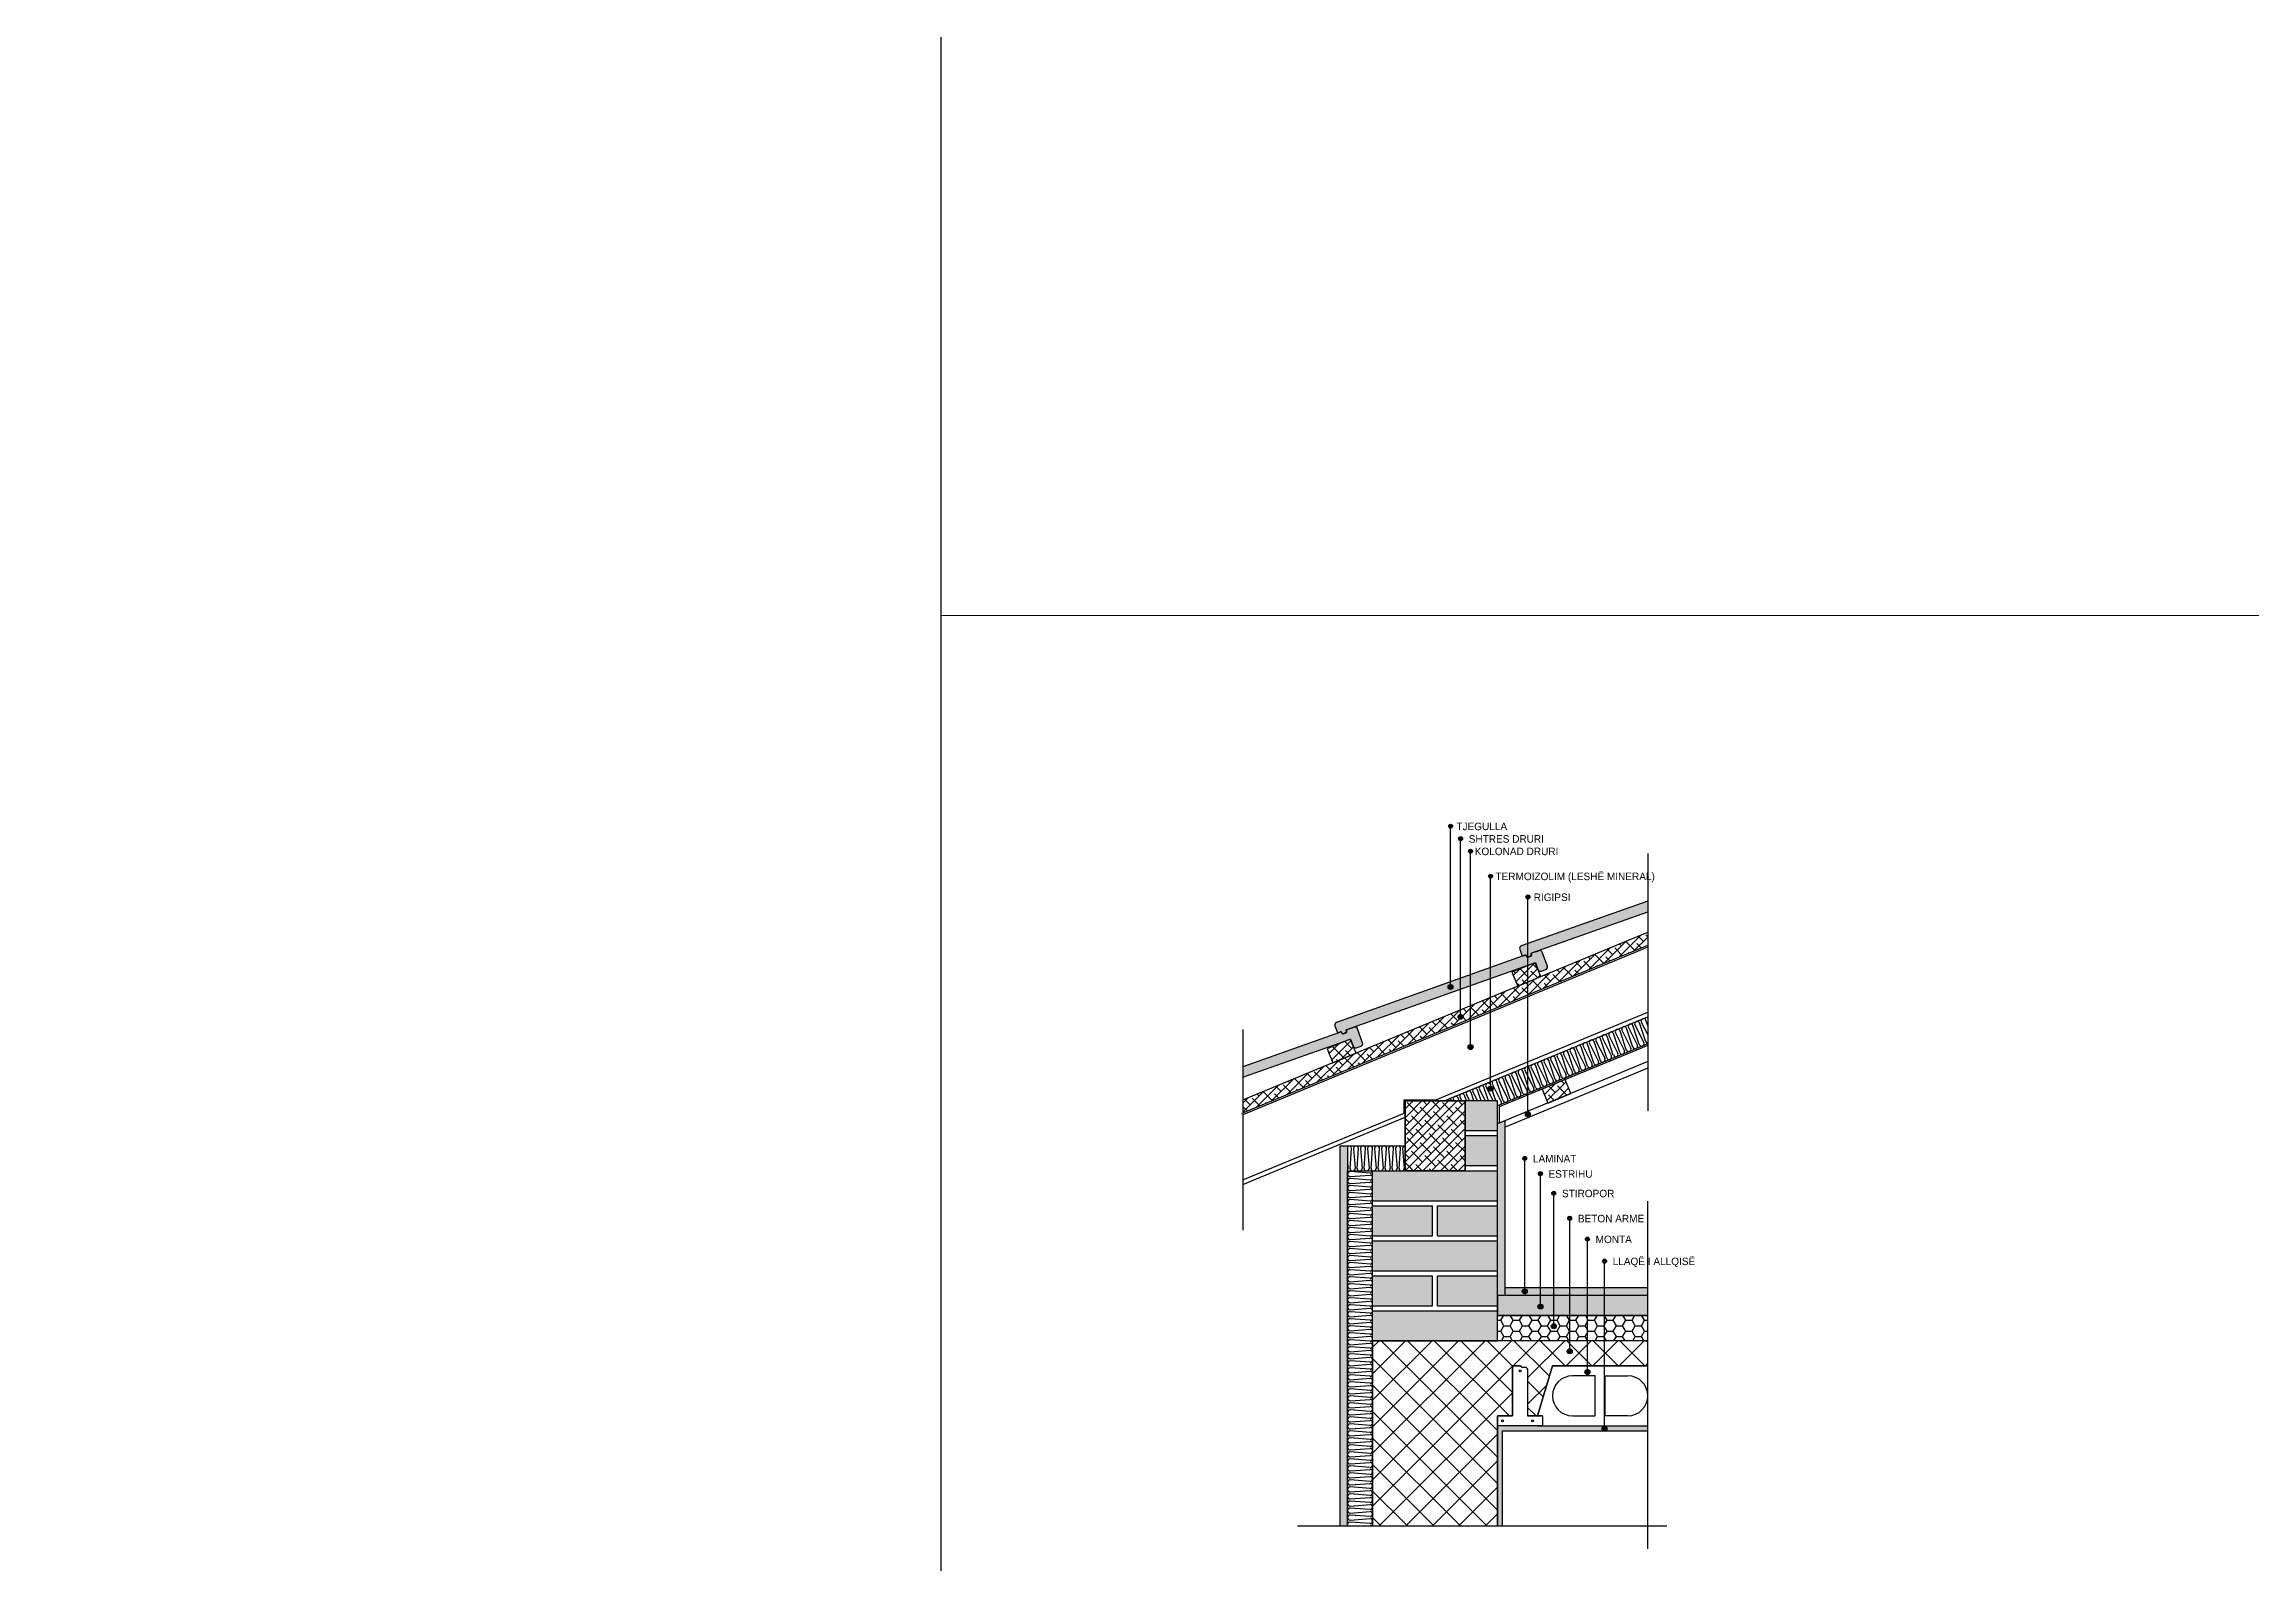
# Model space of a CAD drawing. Header units: metres. Extents: x 2674 to 33045, y -10854 to 2806.
# Drawn here: x 12996.2 to 13437.7, y -10624.3 to -10320.2 of the extents above; entities that cross this region are included whole.
import ezdxf

# ---------------------------------------------------------------- set-up
doc = ezdxf.new("R2010")
doc.units = ezdxf.units.M
doc.layers.add('2d hamdia', color=7, linetype='Continuous')
doc.styles.get("Standard").update_dxf_attribs({"font": 'arial.ttf'})
pattern_1 = [(45, (12236.8466, -11214.7681), (-0.8838835, 0.8838835), []), (135, (12236.8466, -11214.7681), (-2.6516504, 0.8838835), [3.125, -1.875])]

msp = doc.modelspace()

# ---------------------------------------------------------------- hatches: boundary and pattern name
for color, points in [(256, [(13277.89, -10476.67, 1), (13277.09, -10476.67, 1)]), (256, [(13279.89, -10479.17, 1), (13279.09, -10479.17, 1)]), (256, [(13281.89, -10481.67, 1), (13281.09, -10481.67, 1)]), (256, [(13285.89, -10486.67, 1), (13285.09, -10486.67, 1)]), (256, [(13293.37, -10490.83, 1), (13292.57, -10490.83, 1)]), (256, [(13277.99, -10508.84, 1), (13276.99, -10508.84, 1)]), (256, [(13279.99, -10514.8, 1), (13278.99, -10514.8, 1)]), (256, [(13281.99, -10520.85, 1), (13280.99, -10520.85, 1)]), (256, [(13285.99, -10529.18, 1), (13284.99, -10529.18, 1)]), (256, [(13293.47, -10534.3, 1), (13292.47, -10534.3, 1)]), (254, [(13288.4, -10535.58), (13286.9, -10536.2), (13286.9, -10570.53), (13288.4, -10570.53)]), (52, [(13255.4, -10616.63), (13256.9, -10616.63), (13256.9, -10540.63), (13255.4, -10540.63)]), (256, [(13292.73, -10543.14, 1), (13291.93, -10543.14, 1)]), (36, [(13261.9, -10545.63), (13261.9, -10551.63), (13286.9, -10551.63), (13286.9, -10545.63)]), (256, [(13295.85, -10546.19, 1), (13295.05, -10546.19, 1)]), (256, [(13298.54, -10550.1, 1), (13297.74, -10550.1, 1)]), (36, [(13261.9, -10552.63), (13261.9, -10558.63), (13273.9, -10558.63), (13273.9, -10552.63)]), (36, [(13274.9, -10552.63), (13274.9, -10558.63), (13286.9, -10558.63), (13286.9, -10552.63)]), (256, [(13301.72, -10555.12, 1), (13300.92, -10555.12, 1)]), (36, [(13286.9, -10559.63), (13261.9, -10559.63), (13261.9, -10565.63), (13286.9, -10565.63)]), (256, [(13305.27, -10559.28, 1), (13304.47, -10559.28, 1)]), (256, [(13308.68, -10563.69, 1), (13307.88, -10563.69, 1)]), (36, [(13273.9, -10566.63), (13261.9, -10566.63), (13261.9, -10572.63), (13273.9, -10572.63)]), (36, [(13286.9, -10566.63), (13274.9, -10566.63), (13274.9, -10572.63), (13286.9, -10572.63)]), (23, [(13316.91, -10570.53), (13316.91, -10569.03), (13288.4, -10569.03), (13288.4, -10570.53)]), (256, [(13292.83, -10569.74, 1), (13291.83, -10569.74, 1)]), (36, [(13286.9, -10573.63), (13261.9, -10573.63), (13261.9, -10579.63), (13286.9, -10579.63)]), (252, [(13316.91, -10574.53), (13316.91, -10570.53), (13286.9, -10570.53), (13286.9, -10574.53)]), (256, [(13295.95, -10572.79, 1), (13294.95, -10572.79, 1)]), (256, [(13298.64, -10576.71, 1), (13297.64, -10576.71, 1)]), (256, [(13301.82, -10581.72, 1), (13300.82, -10581.72, 1)]), (256, [(13305.37, -10585.88, 1), (13304.37, -10585.88, 1)]), (254, [(13316.91, -10597.63), (13316.91, -10596.63), (13286.9, -10596.63), (13286.9, -10616.63), (13287.9, -10616.63), (13287.9, -10597.63)]), (256, [(13308.78, -10597.19, 1), (13307.78, -10597.19, 1)])]:
    msp.add_hatch(color=color).paths.add_polyline_path(points)
h = msp.add_hatch(color=22)
h.paths.add_polyline_path([(13294.46, -10503.96), (13294.96, -10505.37), (13294.98, -10505.42, 0.384127), (13295.6, -10505.67), (13296.54, -10505.34, 0.414214), (13296.85, -10504.7), (13295.84, -10501.87, 0.414214), (13295.2, -10501.57), (13293.74, -10502.09, 0.414214), (13293.62, -10502.34), (13293.66, -10502.44, -0.414214), (13293.53, -10502.69), (13292.96, -10502.9, -0.414586), (13292.71, -10502.77), (13292.63, -10502.57, 0.360037), (13292.4, -10502.49), (13292.02, -10502.62), (13254.68, -10515.94, 0.413104), (13254.37, -10516.58), (13254.81, -10517.8, 0.414214), (13255.06, -10517.93), (13255.44, -10517.79, -0.414214), (13255.7, -10517.91), (13255.73, -10518.01, 0.414214), (13255.98, -10518.13), (13256.55, -10517.93, 0.414214), (13256.67, -10517.67), (13256.64, -10517.58, -0.414214), (13256.76, -10517.32)])
h.paths.add_polyline_path([(13316.91, -10493.79), (13316.91, -10491.67), (13291.63, -10500.63, 0.414214), (13291.33, -10501.27), (13291.76, -10502.5, 0.414214), (13292.02, -10502.62), (13292.02, -10502.62, -0.000947), (13292.02, -10502.62), (13292.4, -10502.49, -0.414214), (13292.65, -10502.61), (13292.68, -10502.7, 0.414214), (13292.94, -10502.82), (13293.51, -10502.62, 0.414214), (13293.63, -10502.37), (13293.59, -10502.27, -0.414214), (13293.71, -10502.02)])
h.paths.add_polyline_path([(13257.5, -10519.26), (13258.01, -10520.68), (13258.03, -10520.72, 0.384127), (13258.64, -10520.98), (13259.59, -10520.65, 0.414214), (13259.89, -10520.01), (13258.89, -10517.18, 0.414214), (13258.25, -10516.88), (13256.79, -10517.39, 0.414214), (13256.67, -10517.65), (13256.7, -10517.74, -0.414214), (13256.58, -10518), (13256.01, -10518.2, -0.414586), (13255.75, -10518.08), (13255.72, -10517.99, 0.414214), (13255.46, -10517.87), (13235.94, -10524.79), (13235.94, -10526.91)])
h = msp.add_hatch()
h.set_pattern_fill('ANSI38', color=256, scale=10, style=0)
h.set_pattern_definition(pattern_1)
h.paths.add_polyline_path([(13316.91, -10500.48), (13316.91, -10497.9), (13235.94, -10531.44), (13235.94, -10534.03)])
h = msp.add_hatch()
h.set_pattern_fill('ANSI38', color=256, scale=10, style=0)
h.set_pattern_definition([(45, (12138.776, -11435.0586), (-0.8838835, 0.8838835), []), (135, (12138.776, -11435.0586), (-2.6516504, 0.8838835), [3.125, -1.875])])
h.paths.add_polyline_path([(13258.03, -10520.72, -0.025957), (13258.01, -10520.68), (13257.43, -10519.29), (13252.81, -10521.21), (13253.96, -10523.98), (13258.58, -10522.06)])
h.paths.add_polyline_path([(13294.98, -10505.42, -0.025957), (13294.96, -10505.37), (13294.39, -10503.99), (13289.77, -10505.9), (13290.92, -10508.67), (13295.54, -10506.76)])
h.paths.add_polyline_path([(13300.4, -10527.36), (13295.78, -10529.28), (13296.93, -10532.05), (13301.55, -10530.13)])
h = msp.add_hatch()
h.set_pattern_fill('ANSI38', color=256, scale=10, style=0)
h.set_pattern_definition(pattern_1)
h.paths.add_polyline_path([(13268.4, -10545.63), (13280.4, -10545.63), (13280.4, -10531.63), (13268.4, -10531.63)])
h = msp.add_hatch(color=36)
h.paths.add_polyline_path([(13286.9, -10531.63), (13280.4, -10531.63), (13280.4, -10537.63), (13286.9, -10537.63)])
h.paths.add_polyline_path([(13286.9, -10538.63), (13280.4, -10538.63), (13280.4, -10544.63), (13286.9, -10544.63)])
h = msp.add_hatch()
h.set_pattern_fill('HONEY', color=256, scale=10, style=0)
h.set_pattern_definition([(0, (12138.776, -11435.0586), (1.875, 1.08253175), [1.25, -2.5]), (120, (12138.776, -11435.0586), (-1.875, 1.08253176), [1.25, -2.5]), (60, (12138.776, -11435.0586), (4e-09, 2.1650635), [-2.5, 1.25])])
h.paths.add_polyline_path([(13316.91, -10574.63), (13286.9, -10574.63), (13286.9, -10579.63), (13316.91, -10579.63)])
h = msp.add_hatch()
h.set_pattern_fill('ANSI37', color=256, scale=30, style=0)
h.set_pattern_definition([(45, (13024.7455, -11443.8323), (-2.65165, 2.65165), []), (135, (13024.7455, -11443.8323), (-2.65165, -2.65165), [])])
h.paths.add_polyline_path([(13289.89, -10584.6), (13291.39, -10584.6, -0.341999), (13291.68, -10584.82, 0.341999), (13291.78, -10584.9), (13292.39, -10584.9, -0.414214), (13292.89, -10585.4), (13292.89, -10594.6), (13294.89, -10594.6), (13297.89, -10584.6), (13316.9, -10584.6), (13316.9, -10579.6), (13261.89, -10579.6), (13261.89, -10616.6), (13286.89, -10616.6), (13286.89, -10594.6), (13289.89, -10594.6)])

# ---------------------------------------------------------------- linework, layer by layer
for p, q in [((13277.49, -10509.34), (13277.49, -10477.07)), ((13279.49, -10515.3), (13279.49, -10479.17)), ((13281.49, -10520.85), (13281.49, -10481.67)), ((13316.91, -10482.12), (13316.91, -10533.62)), ((13285.49, -10529.18), (13285.49, -10486.67)), ((13316.91, -10491.67), (13291.63, -10500.63)), ((13292.97, -10534.28), (13292.97, -10490.43)), ((13293.71, -10502.02), (13316.91, -10493.79)), ((13235.94, -10531.44), (13316.91, -10497.9)), ((13235.94, -10534.03), (13316.91, -10500.48)), ((13292.02, -10502.62), (13254.68, -10515.94)), ((13291.33, -10501.27), (13291.76, -10502.5)), ((13292.02, -10502.62), (13292.4, -10502.49)), ((13292.02, -10502.62), (13292.4, -10502.49)), ((13292.65, -10502.61), (13292.68, -10502.7)), ((13292.65, -10502.61), (13292.68, -10502.7)), ((13292.67, -10502.68), (13292.71, -10502.77)), ((13292.94, -10502.82), (13293.51, -10502.62)), ((13292.96, -10502.9), (13293.53, -10502.69)), ((13293.63, -10502.37), (13293.59, -10502.27)), ((13293.66, -10502.44), (13293.62, -10502.34)), ((13295.2, -10501.57), (13293.74, -10502.09)), ((13296.85, -10504.7), (13295.84, -10501.87)), ((13256.76, -10517.32), (13294.46, -10503.96)), ((13294.46, -10503.96), (13294.96, -10505.37)), ((13295.6, -10505.67), (13296.54, -10505.34)), ((13276.24, -10531.63), (13316.91, -10514.79)), ((13316.52, -10519.82), (13315.27, -10516.01)), ((13315.64, -10515.86), (13316.91, -10518.38)), ((13316.91, -10516.54), (13316.56, -10515.47)), ((13235.94, -10517.36), (13235.94, -10557.46)), ((13255.46, -10517.87), (13235.94, -10524.79)), ((13235.94, -10526.91), (13257.5, -10519.26)), ((13254.37, -10516.58), (13254.81, -10517.8)), ((13255.06, -10517.93), (13255.44, -10517.79)), ((13255.7, -10517.91), (13255.73, -10518.01)), ((13255.72, -10517.99), (13255.75, -10518.08)), ((13255.98, -10518.13), (13256.55, -10517.93)), ((13256.01, -10518.2), (13256.58, -10518)), ((13256.67, -10517.67), (13256.64, -10517.58)), ((13256.7, -10517.74), (13256.67, -10517.65)), ((13258.25, -10516.88), (13256.79, -10517.39)), ((13257.5, -10519.26), (13258.01, -10520.68)), ((13258.64, -10520.98), (13259.59, -10520.65)), ((13259.89, -10520.01), (13258.89, -10517.18)), ((13316.91, -10520.2), (13286.9, -10532.63)), ((13316.91, -10520.52), (13287.2, -10532.83)), ((13303.98, -10520.69), (13305.78, -10524.27)), ((13306.16, -10524.11), (13304.9, -10520.3)), ((13305.27, -10520.15), (13307.08, -10523.73)), ((13307.45, -10523.58), (13306.2, -10519.77)), ((13306.57, -10519.61), (13308.38, -10523.19)), ((13308.75, -10523.04), (13307.49, -10519.23)), ((13307.86, -10519.08), (13309.67, -10522.66)), ((13310.04, -10522.5), (13308.79, -10518.69)), ((13309.16, -10518.54), (13310.97, -10522.12)), ((13311.34, -10521.97), (13310.08, -10518.16)), ((13310.46, -10518), (13312.26, -10521.58)), ((13312.63, -10521.43), (13311.38, -10517.62)), ((13311.75, -10517.47), (13313.56, -10521.05)), ((13313.93, -10520.89), (13312.67, -10517.08)), ((13313.05, -10516.93), (13314.85, -10520.51)), ((13315.23, -10520.36), (13313.97, -10516.55)), ((13314.34, -10516.39), (13316.15, -10519.97)), ((13316.91, -10523.77), (13286.9, -10536.2)), ((13316.91, -10525.07), (13288.4, -10536.88)), ((13294.49, -10528.94), (13293.24, -10525.13)), ((13293.61, -10524.98), (13295.42, -10528.56)), ((13295.79, -10528.41), (13294.53, -10524.6)), ((13294.91, -10524.44), (13296.71, -10528.02)), ((13297.09, -10527.87), (13295.83, -10524.06)), ((13296.2, -10523.91), (13298.01, -10527.49)), ((13298.38, -10527.33), (13297.13, -10523.52)), ((13297.5, -10523.37), (13299.31, -10526.95)), ((13299.68, -10526.8), (13298.42, -10522.99)), ((13298.79, -10522.83), (13300.6, -10526.41)), ((13300.97, -10526.26), (13299.72, -10522.45)), ((13300.09, -10522.3), (13301.9, -10525.88)), ((13302.27, -10525.72), (13301.01, -10521.91)), ((13301.39, -10521.76), (13303.19, -10525.34)), ((13303.56, -10525.19), (13302.31, -10521.38)), ((13302.68, -10521.22), (13304.49, -10524.8)), ((13304.86, -10524.65), (13303.6, -10520.84)), ((13283.6, -10531.63), (13282.87, -10529.43)), ((13283.25, -10529.27), (13284.44, -10531.63)), ((13285.07, -10531.63), (13284.17, -10528.89)), ((13284.54, -10528.74), (13286, -10531.63)), ((13286.55, -10531.63), (13285.46, -10528.35)), ((13285.84, -10528.2), (13287.64, -10531.78)), ((13288.02, -10531.63), (13286.76, -10527.82)), ((13287.13, -10527.66), (13288.94, -10531.24)), ((13289.31, -10531.09), (13288.06, -10527.28)), ((13288.43, -10527.13), (13290.24, -10530.71)), ((13290.61, -10530.55), (13289.35, -10526.74)), ((13289.72, -10526.59), (13291.53, -10530.17)), ((13291.9, -10530.02), (13290.65, -10526.21)), ((13291.02, -10526.05), (13292.83, -10529.63)), ((13293.2, -10529.48), (13291.94, -10525.67)), ((13292.32, -10525.52), (13294.12, -10529.1)), ((13268.4, -10545.63), (13268.4, -10531.63)), ((13268.4, -10531.63), (13280.4, -10531.63)), ((13277.71, -10531.63), (13277.69, -10531.57)), ((13278.06, -10531.42), (13278.17, -10531.63)), ((13279.18, -10531.63), (13278.99, -10531.04)), ((13279.36, -10530.88), (13279.74, -10531.63)), ((13280.66, -10531.63), (13280.28, -10530.5)), ((13280.4, -10531.63), (13280.4, -10545.63)), ((13286.9, -10531.63), (13280.4, -10531.63)), ((13280.65, -10530.35), (13281.3, -10531.63)), ((13282.13, -10531.63), (13281.58, -10529.96)), ((13281.95, -10529.81), (13282.87, -10531.63)), ((13286.9, -10579.63), (13286.9, -10531.63)), ((13287.2, -10532.83), (13287.2, -10536.08)), ((13235.62, -10534.16), (13235.68, -10534.13)), ((13235.94, -10548.33), (13268.4, -10534.88)), ((13286.9, -10537.63), (13280.4, -10537.63)), ((13288.4, -10570.53), (13288.4, -10535.58)), ((13255.4, -10540.63), (13268.4, -10540.63)), ((13257.38, -10545.13), (13257.68, -10541.13)), ((13258.08, -10541.13), (13258.38, -10545.13)), ((13258.79, -10545.13), (13259.08, -10541.13)), ((13259.49, -10541.13), (13259.79, -10545.13)), ((13260.19, -10545.13), (13260.49, -10541.13)), ((13260.89, -10541.13), (13261.19, -10545.13)), ((13261.59, -10545.13), (13261.89, -10541.13)), ((13262.29, -10541.13), (13262.59, -10545.13)), ((13262.99, -10545.13), (13263.29, -10541.13)), ((13263.69, -10541.13), (13263.99, -10545.13)), ((13264.4, -10545.13), (13264.69, -10541.13)), ((13265.1, -10541.13), (13265.4, -10545.13)), ((13265.8, -10545.13), (13266.1, -10541.13)), ((13266.5, -10541.13), (13266.8, -10545.13)), ((13267.2, -10545.13), (13267.5, -10541.13)), ((13267.9, -10541.13), (13268.2, -10545.13)), ((13286.9, -10538.63), (13280.4, -10538.63)), ((13292.33, -10569.74), (13292.33, -10542.74)), ((13255.4, -10616.63), (13255.4, -10545.63)), ((13256.9, -10544.06), (13256.98, -10545.13)), ((13256.9, -10616.63), (13256.9, -10545.63)), ((13256.9, -10545.63), (13286.9, -10545.63)), ((13261.4, -10546.06), (13257.4, -10545.76)), ((13257.4, -10546.76), (13261.4, -10546.46)), ((13261.4, -10547.46), (13257.4, -10547.16)), ((13261.9, -10579.63), (13261.9, -10545.63)), ((13261.9, -10616.63), (13261.9, -10545.63)), ((13280.4, -10545.63), (13268.4, -10545.63)), ((13286.9, -10544.63), (13280.4, -10544.63)), ((13295.45, -10572.79), (13295.45, -10545.79)), ((13257.4, -10548.16), (13261.4, -10547.86)), ((13261.4, -10548.86), (13257.4, -10548.57)), ((13257.4, -10549.57), (13261.4, -10549.27)), ((13261.4, -10550.27), (13257.4, -10549.97)), ((13257.4, -10550.97), (13261.4, -10550.67)), ((13261.4, -10551.67), (13257.4, -10551.37)), ((13261.9, -10551.63), (13286.9, -10551.63)), ((13298.14, -10576.71), (13298.14, -10549.7)), ((13316.91, -10621.25), (13316.91, -10551.69)), ((13257.4, -10552.37), (13261.4, -10552.07)), ((13261.4, -10553.07), (13257.4, -10552.77)), ((13257.4, -10553.77), (13261.4, -10553.47)), ((13261.4, -10554.47), (13257.4, -10554.18)), ((13257.4, -10555.18), (13261.4, -10554.88)), ((13261.4, -10555.88), (13257.4, -10555.58)), ((13261.9, -10552.63), (13273.9, -10552.63)), ((13273.9, -10558.63), (13273.9, -10552.63)), ((13274.9, -10552.63), (13286.9, -10552.63)), ((13274.9, -10558.63), (13274.9, -10552.63)), ((13274.9, -10552.63), (13286.9, -10552.63)), ((13301.32, -10581.72), (13301.32, -10554.72)), ((13257.4, -10556.58), (13261.4, -10556.28)), ((13261.4, -10557.28), (13257.4, -10556.98)), ((13257.4, -10557.98), (13261.4, -10557.68)), ((13261.4, -10558.68), (13257.4, -10558.38)), ((13257.4, -10559.38), (13261.4, -10559.08)), ((13261.4, -10560.08), (13257.4, -10559.79)), ((13257.4, -10560.79), (13261.4, -10560.49)), ((13261.9, -10558.63), (13273.9, -10558.63)), ((13261.9, -10558.63), (13273.9, -10558.63)), ((13261.9, -10559.63), (13286.9, -10559.63)), ((13274.9, -10558.63), (13286.9, -10558.63)), ((13274.9, -10558.63), (13286.9, -10558.63)), ((13286.9, -10566.63), (13286.9, -10558.63)), ((13304.87, -10585.88), (13304.87, -10558.88)), ((13261.4, -10561.49), (13257.4, -10561.19)), ((13257.4, -10562.19), (13261.4, -10561.89)), ((13261.4, -10562.89), (13257.4, -10562.59)), ((13257.4, -10563.59), (13261.4, -10563.29)), ((13261.4, -10564.29), (13257.4, -10563.99)), ((13257.4, -10564.99), (13261.4, -10564.69)), ((13308.28, -10597.19), (13308.28, -10563.8)), ((13261.4, -10565.69), (13257.4, -10565.4)), ((13257.4, -10566.4), (13261.4, -10566.1)), ((13261.4, -10567.1), (13257.4, -10566.8)), ((13257.4, -10567.8), (13261.4, -10567.5)), ((13261.4, -10568.5), (13257.4, -10568.2)), ((13257.4, -10569.2), (13261.4, -10568.9)), ((13261.9, -10565.63), (13286.9, -10565.63)), ((13261.9, -10566.63), (13273.9, -10566.63)), ((13273.9, -10572.63), (13273.9, -10566.63)), ((13274.9, -10566.63), (13286.9, -10566.63)), ((13274.9, -10572.63), (13274.9, -10566.63)), ((13274.9, -10566.63), (13286.9, -10566.63)), ((13316.91, -10569.03), (13288.4, -10569.03)), ((13261.4, -10569.9), (13257.4, -10569.6)), ((13257.4, -10570.6), (13261.4, -10570.3)), ((13261.4, -10571.3), (13257.4, -10571.01)), ((13257.4, -10572.01), (13261.4, -10571.71)), ((13261.4, -10572.71), (13257.4, -10572.41)), ((13257.4, -10573.41), (13261.4, -10573.11)), ((13261.9, -10572.63), (13273.9, -10572.63)), ((13261.9, -10572.63), (13273.9, -10572.63)), ((13261.9, -10573.63), (13286.9, -10573.63)), ((13274.9, -10572.63), (13286.9, -10572.63)), ((13274.9, -10572.63), (13286.9, -10572.63)), ((13316.91, -10570.53), (13286.9, -10570.53)), ((13261.4, -10574.11), (13257.4, -10573.81)), ((13257.4, -10574.81), (13261.4, -10574.51)), ((13261.4, -10575.51), (13257.4, -10575.21)), ((13257.4, -10576.21), (13261.4, -10575.91)), ((13261.4, -10576.91), (13257.4, -10576.62)), ((13257.4, -10577.62), (13261.4, -10577.32)), ((13261.4, -10578.32), (13257.4, -10578.02)), ((13261.9, -10575.98), (13261.9, -10573.98)), ((13261.9, -10578.98), (13261.9, -10576.98)), ((13316.91, -10574.53), (13286.9, -10574.53)), ((13316.91, -10574.63), (13286.9, -10574.63)), ((13257.4, -10579.02), (13261.4, -10578.72)), ((13261.4, -10579.72), (13257.4, -10579.42)), ((13257.4, -10580.42), (13261.4, -10580.12)), ((13261.4, -10581.12), (13257.4, -10580.82)), ((13257.4, -10581.82), (13261.4, -10581.52)), ((13261.4, -10582.52), (13257.4, -10582.23)), ((13286.9, -10579.63), (13261.9, -10579.63)), ((13261.9, -10579.63), (13273.9, -10579.63)), ((13261.9, -10579.63), (13273.9, -10579.63)), ((13316.91, -10579.63), (13261.9, -10579.63)), ((13261.9, -10581.98), (13261.9, -10579.98)), ((13274.9, -10579.63), (13286.9, -10579.63)), ((13274.9, -10579.63), (13286.9, -10579.63)), ((13316.91, -10579.63), (13286.9, -10579.63)), ((13257.4, -10583.23), (13261.4, -10582.93)), ((13261.4, -10583.93), (13257.4, -10583.63)), ((13257.4, -10584.63), (13261.4, -10584.33)), ((13261.4, -10585.33), (13257.4, -10585.03)), ((13257.4, -10586.03), (13261.4, -10585.73)), ((13261.4, -10586.73), (13257.4, -10586.43)), ((13289.9, -10584.63), (13289.9, -10594.63)), ((13291.4, -10584.63), (13289.9, -10584.63)), ((13291.79, -10584.93), (13292.4, -10584.93)), ((13292.9, -10585.43), (13292.9, -10594.63)), ((13297.9, -10584.63), (13294.9, -10594.63)), ((13316.9, -10584.63), (13297.9, -10584.63)), ((13306.4, -10586.63), (13301.87, -10586.63)), ((13306.4, -10594.63), (13306.4, -10586.63)), ((13308.4, -10594.63), (13308.4, -10586.63)), ((13308.4, -10586.63), (13312.94, -10586.63)), ((13316.9, -10584.63), (13316.91, -10584.67)), ((13257.4, -10587.43), (13261.4, -10587.13)), ((13261.4, -10588.13), (13257.4, -10587.84)), ((13257.4, -10588.84), (13261.4, -10588.54)), ((13261.4, -10589.54), (13257.4, -10589.24)), ((13257.4, -10590.24), (13261.4, -10589.94)), ((13261.4, -10590.94), (13257.4, -10590.64)), ((13257.4, -10591.64), (13261.4, -10591.34)), ((13261.4, -10592.34), (13257.4, -10592.04)), ((13257.4, -10593.04), (13261.4, -10592.74)), ((13261.4, -10593.74), (13257.4, -10593.45)), ((13257.4, -10594.45), (13261.4, -10594.15)), ((13261.4, -10595.15), (13257.4, -10594.85)), ((13257.4, -10595.85), (13261.4, -10595.55)), ((13261.9, -10595.38), (13261.9, -10593.38)), ((13289.9, -10594.63), (13286.9, -10594.63)), ((13286.9, -10594.63), (13286.9, -10596.63)), ((13286.9, -10596.63), (13286.9, -10594.63)), ((13286.9, -10594.63), (13286.9, -10596.63)), ((13287.9, -10594.63), (13286.9, -10594.63)), ((13286.9, -10594.63), (13286.9, -10596.63)), ((13295.9, -10594.63), (13292.9, -10594.63)), ((13294.9, -10594.63), (13295.9, -10594.63)), ((13295.9, -10594.63), (13295.9, -10596.63)), ((13301.87, -10594.63), (13306.4, -10594.63)), ((13312.94, -10594.63), (13308.4, -10594.63)), ((13261.4, -10596.55), (13257.4, -10596.25)), ((13257.4, -10597.25), (13261.4, -10596.95)), ((13261.4, -10597.95), (13257.4, -10597.65)), ((13257.4, -10598.65), (13261.4, -10598.35)), ((13261.4, -10599.35), (13257.4, -10599.06)), ((13257.4, -10600.06), (13261.4, -10599.76)), ((13261.9, -10598.38), (13261.9, -10596.38)), ((13261.9, -10616.63), (13261.9, -10596.63)), ((13261.9, -10601.38), (13261.9, -10599.38)), ((13286.9, -10616.63), (13286.9, -10596.63)), ((13295.9, -10596.63), (13286.9, -10596.63)), ((13286.9, -10596.63), (13286.9, -10616.63)), ((13287.9, -10597.63), (13316.91, -10597.63)), ((13287.9, -10616.63), (13287.9, -10597.63)), ((13294.9, -10596.63), (13316.91, -10596.63)), ((13261.4, -10600.76), (13257.4, -10600.46)), ((13257.4, -10601.46), (13261.4, -10601.16)), ((13261.4, -10602.16), (13257.4, -10601.86)), ((13257.4, -10602.86), (13261.4, -10602.56)), ((13261.4, -10603.56), (13257.4, -10603.26)), ((13257.4, -10604.26), (13261.4, -10603.96)), ((13261.4, -10604.96), (13257.4, -10604.66)), ((13261.9, -10604.38), (13261.9, -10602.38)), ((13257.4, -10605.66), (13261.4, -10605.36)), ((13261.4, -10606.36), (13257.4, -10606.07)), ((13257.4, -10607.07), (13261.4, -10606.77)), ((13261.4, -10607.77), (13257.4, -10607.47)), ((13257.4, -10608.47), (13261.4, -10608.17)), ((13261.4, -10609.17), (13257.4, -10608.87)), ((13257.4, -10609.87), (13261.4, -10609.57)), ((13261.4, -10610.57), (13257.4, -10610.27)), ((13257.4, -10611.27), (13261.4, -10610.97)), ((13261.4, -10611.97), (13257.4, -10611.68)), ((13257.4, -10612.68), (13261.4, -10612.38)), ((13261.4, -10613.38), (13257.4, -10613.08)), ((13246.89, -10616.63), (13320.75, -10616.63)), ((13257.4, -10614.08), (13261.4, -10613.78)), ((13261.4, -10614.78), (13257.4, -10614.48)), ((13257.4, -10615.48), (13261.4, -10615.18)), ((13261.4, -10616.18), (13257.4, -10615.88)), ((13260.74, -10616.63), (13261.4, -10616.58)), ((13261.9, -10616.63), (13286.9, -10616.63))]:
    msp.add_line(p, q)
for points in [[(2674.47, -10854.48), (2674.47, -3429.48), (13175.54, -3429.48), (13175.54, -10854.48), (2674.47, -10854.48)], [(13294.39, -10503.99), (13289.77, -10505.9), (13290.92, -10508.67), (13295.54, -10506.76)], [(13257.43, -10519.29), (13252.81, -10521.21), (13253.96, -10523.98), (13258.58, -10522.06)], [(13300.4, -10527.36), (13295.78, -10529.28), (13296.93, -10532.05), (13301.55, -10530.13)], [(13280.4, -10531.63), (13268.4, -10531.63), (13268.4, -10545.63), (13280.4, -10545.63)]]:
    msp.add_lwpolyline(points, close=True)
at = {"lineweight": 0}
msp.add_lwpolyline([(2675.54, -10854.48), (2675.54, -3429.48), (13175.54, -3429.48), (13175.54, -10854.48), (2675.54, -10854.48)], close=True, dxfattribs=at)
for points in [[(13316.91, -10491.67), (13291.63, -10500.63, 0.414214), (13291.33, -10501.27), (13291.76, -10502.5, 0.415324), (13292.02, -10502.62), (13292.02, -10502.62), (13292.4, -10502.49, -0.414214), (13292.65, -10502.61), (13292.68, -10502.7, 0.414214), (13292.94, -10502.82), (13293.51, -10502.62, 0.414214), (13293.63, -10502.37), (13293.59, -10502.27, -0.414214), (13293.71, -10502.02), (13316.91, -10493.79)], [(13235.94, -10526.91), (13257.5, -10519.26), (13258.01, -10520.68), (13258.03, -10520.72, 0.384127), (13258.64, -10520.98), (13259.59, -10520.65, 0.414214), (13259.89, -10520.01), (13258.89, -10517.18, 0.414214), (13258.25, -10516.88), (13256.79, -10517.39, 0.414214), (13256.67, -10517.65), (13256.7, -10517.74, -0.414214), (13256.58, -10518), (13256.01, -10518.2, -0.414586), (13255.75, -10518.08), (13255.72, -10517.99, 0.414214), (13255.46, -10517.87), (13235.94, -10524.79)], [(13316.91, -10579.63), (13261.9, -10579.63), (13261.9, -10616.63), (13286.9, -10616.63), (13286.9, -10594.63), (13289.9, -10594.63), (13289.9, -10584.63), (13291.4, -10584.63, -0.341999), (13291.69, -10584.86, 0.341999), (13291.79, -10584.93), (13292.4, -10584.93, -0.414214), (13292.9, -10585.43), (13292.9, -10594.63), (13294.9, -10594.63), (13297.9, -10584.63), (13316.9, -10584.63), (13316.91, -10584.67)], [(13316.91, -10579.63), (13261.9, -10579.63), (13261.9, -10616.63), (13286.9, -10616.63), (13286.9, -10594.63), (13289.9, -10594.63), (13289.9, -10584.63), (13291.4, -10584.63, -0.341999), (13291.69, -10584.86, 0.341999), (13291.79, -10584.93), (13292.4, -10584.93, -0.414214), (13292.9, -10585.43), (13292.9, -10594.63), (13294.9, -10594.63), (13297.9, -10584.63), (13316.9, -10584.63), (13316.91, -10584.67)]]:
    msp.add_lwpolyline(points, format="xyb")
for points in [[(13316.91, -10500.88), (13235.94, -10534.43)], [(13235.94, -10547.41), (13268.2, -10534.05), (13268.2, -10531.43), (13274.52, -10531.43), (13316.91, -10513.87)], [(13255.4, -10616.63), (13255.4, -10540.63)], [(13256.9, -10540.63), (13256.9, -10616.63)], [(13316.91, -10570.53), (13286.9, -10570.53), (13286.9, -10574.53), (13316.91, -10574.53)], [(13316.91, -10574.63), (13286.9, -10574.63), (13286.9, -10574.53), (13316.91, -10574.53)]]:
    msp.add_lwpolyline(points)
msp.add_lwpolyline([(13294.46, -10503.96), (13294.96, -10505.37), (13294.98, -10505.42, 0.384127), (13295.6, -10505.67), (13296.54, -10505.34, 0.414214), (13296.85, -10504.7), (13295.84, -10501.87, 0.414214), (13295.2, -10501.57), (13293.74, -10502.09, 0.414214), (13293.62, -10502.34), (13293.66, -10502.44, -0.414214), (13293.53, -10502.69), (13292.96, -10502.9, -0.414586), (13292.71, -10502.77), (13292.66, -10502.64, 0.470548), (13292.4, -10502.49), (13292.02, -10502.62), (13254.68, -10515.94, 0.413104), (13254.37, -10516.58), (13254.81, -10517.8, 0.414214), (13255.06, -10517.93), (13255.44, -10517.79, -0.414214), (13255.7, -10517.91), (13255.73, -10518.01, 0.414214), (13255.98, -10518.13), (13256.55, -10517.93, 0.414214), (13256.67, -10517.67), (13256.64, -10517.58, -0.414214), (13256.76, -10517.32)], format="xyb", close=True)
for centre, radius in [((13277.49, -10476.67), 0.4), ((13279.49, -10479.17), 0.4), ((13281.49, -10481.67), 0.4), ((13285.49, -10486.67), 0.4), ((13292.97, -10490.83), 0.4), ((13277.49, -10508.84), 0.5), ((13279.49, -10514.8), 0.5), ((13281.49, -10520.85), 0.5), ((13285.49, -10529.18), 0.5), ((13292.97, -10534.3), 0.5), ((13292.33, -10543.14), 0.4), ((13295.45, -10546.19), 0.4), ((13298.14, -10550.1), 0.4), ((13301.32, -10555.12), 0.4), ((13304.87, -10559.28), 0.4), ((13308.28, -10563.69), 0.4), ((13292.33, -10569.74), 0.5), ((13295.45, -10572.79), 0.5), ((13298.14, -10576.71), 0.5), ((13301.32, -10581.72), 0.5), ((13291.4, -10585.63), 0.2), ((13304.87, -10585.88), 0.5), ((13287.9, -10595.63), 0.2), ((13293.9, -10595.63), 0.2), ((13308.28, -10597.19), 0.5)]:
    msp.add_circle(centre, radius)
for centre, radius, start, end in [((13291.8, -10501.11), 0.5, 109.5263, 199.5263), ((13291.95, -10502.43), 0.2, 199.5263, 289.5263), ((13292.46, -10502.67), 0.2, 19.5263, 109.5263), ((13292.46, -10502.67), 0.2, 19.5263, 109.5263), ((13292.87, -10502.63), 0.2, 199.5263, 289.5263), ((13292.89, -10502.71), 0.2, 199.5263, 289.5263), ((13293.44, -10502.43), 0.2, 289.5263, 19.5263), ((13293.47, -10502.5), 0.2, 289.5263, 19.5263), ((13293.78, -10502.21), 0.2, 109.5263, 199.5263), ((13293.81, -10502.28), 0.2, 109.5263, 199.5263), ((13295.37, -10502.04), 0.5, 19.5263, 109.5263), ((13295.43, -10505.2), 0.5, 199.5263, 289.5263), ((13296.37, -10504.87), 0.5, 289.5263, 19.5263), ((13254.84, -10516.41), 0.5, 109.5263, 199.5263), ((13313.51, -10516.74), 0.5, 22.5, 202.5), ((13314.8, -10516.2), 0.5, 22.5, 202.5), ((13316.1, -10515.67), 0.5, 22.5, 202.5), ((13255, -10517.74), 0.2, 199.5263, 289.5263), ((13255.51, -10517.98), 0.2, 19.5263, 109.5263), ((13255.53, -10518.05), 0.2, 19.5263, 109.5263), ((13255.92, -10517.94), 0.2, 199.5263, 289.5263), ((13255.94, -10518.01), 0.2, 199.5263, 289.5263), ((13256.48, -10517.74), 0.2, 289.5263, 19.5263), ((13256.51, -10517.81), 0.2, 289.5263, 19.5263), ((13256.83, -10517.51), 0.2, 109.5263, 199.5263), ((13256.86, -10517.58), 0.2, 109.5263, 199.5263), ((13258.48, -10520.51), 0.5, 199.5263, 289.5263), ((13258.42, -10517.35), 0.5, 19.5263, 109.5263), ((13259.42, -10520.17), 0.5, 289.5263, 19.5263), ((13303.14, -10521.03), 0.5, 22.5, 202.5), ((13304.44, -10520.5), 0.5, 22.5, 202.5), ((13305.73, -10519.96), 0.5, 22.5, 202.5), ((13307.03, -10519.42), 0.5, 22.5, 202.5), ((13308.33, -10518.89), 0.5, 22.5, 202.5), ((13309.62, -10518.35), 0.5, 22.5, 202.5), ((13310.92, -10517.81), 0.5, 22.5, 202.5), ((13312.21, -10517.28), 0.5, 22.5, 202.5), ((13314.39, -10520.7), 0.5, 202.5, 22.5), ((13315.69, -10520.17), 0.5, 202.5, 22.5), ((13316.98, -10519.63), 0.5, 202.5, 261.7945), ((13292.78, -10525.33), 0.5, 22.5, 202.5), ((13294.07, -10524.79), 0.5, 22.5, 202.5), ((13295.37, -10524.25), 0.5, 22.5, 202.5), ((13296.66, -10523.72), 0.5, 22.5, 202.5), ((13297.96, -10523.18), 0.5, 22.5, 202.5), ((13299.26, -10522.64), 0.5, 22.5, 202.5), ((13300.55, -10522.11), 0.5, 22.5, 202.5), ((13301.85, -10521.57), 0.5, 22.5, 202.5), ((13304.03, -10525), 0.5, 202.5, 22.5), ((13305.32, -10524.46), 0.5, 202.5, 22.5), ((13306.62, -10523.92), 0.5, 202.5, 22.5), ((13307.91, -10523.39), 0.5, 202.5, 22.5), ((13309.21, -10522.85), 0.5, 202.5, 22.5), ((13310.51, -10522.31), 0.5, 202.5, 22.5), ((13311.8, -10521.78), 0.5, 202.5, 22.5), ((13313.1, -10521.24), 0.5, 202.5, 22.5), ((13282.41, -10529.62), 0.5, 22.5, 202.5), ((13283.71, -10529.08), 0.5, 22.5, 202.5), ((13285, -10528.55), 0.5, 22.5, 202.5), ((13286.3, -10528.01), 0.5, 22.5, 202.5), ((13287.59, -10527.47), 0.5, 22.5, 202.5), ((13288.89, -10526.94), 0.5, 22.5, 202.5), ((13290.19, -10526.4), 0.5, 22.5, 202.5), ((13291.48, -10525.86), 0.5, 22.5, 202.5), ((13293.66, -10529.29), 0.5, 202.5, 22.5), ((13294.96, -10528.75), 0.5, 202.5, 22.5), ((13296.25, -10528.22), 0.5, 202.5, 22.5), ((13297.55, -10527.68), 0.5, 202.5, 22.5), ((13298.84, -10527.14), 0.5, 202.5, 22.5), ((13300.14, -10526.61), 0.5, 202.5, 22.5), ((13301.44, -10526.07), 0.5, 202.5, 22.5), ((13302.73, -10525.53), 0.5, 202.5, 22.5), ((13277.23, -10531.77), 0.5, 22.5, 164.6943), ((13278.52, -10531.23), 0.5, 22.5, 202.5), ((13279.82, -10530.69), 0.5, 22.5, 202.5), ((13281.12, -10530.16), 0.5, 22.5, 202.5), ((13287.18, -10531.97), 0.5, 236.057, 22.5), ((13288.48, -10531.44), 0.5, 202.5, 22.5), ((13289.77, -10530.9), 0.5, 202.5, 22.5), ((13291.07, -10530.36), 0.5, 202.5, 22.5), ((13292.37, -10529.83), 0.5, 202.5, 22.5), ((13257.18, -10541.13), 0.5, 0, 124.0888), ((13258.58, -10541.13), 0.5, 0, 180), ((13259.99, -10541.13), 0.5, 0, 180), ((13261.39, -10541.13), 0.5, 0, 180), ((13262.79, -10541.13), 0.5, 0, 180), ((13264.19, -10541.13), 0.5, 0, 180), ((13265.6, -10541.13), 0.5, 0, 180), ((13267, -10541.13), 0.5, 0, 180), ((13268.4, -10541.13), 0.5, 90, 180), ((13256.48, -10545.13), 0.5, 327.0897, 0), ((13257.4, -10546.26), 0.5, 90, 270), ((13257.4, -10547.66), 0.5, 90, 270), ((13257.88, -10545.13), 0.5, 180, 0), ((13259.29, -10545.13), 0.5, 180, 0), ((13260.69, -10545.13), 0.5, 180, 0), ((13261.4, -10545.56), 0.5, 270, 351.3289), ((13261.4, -10546.96), 0.5, 270, 90), ((13262.09, -10545.13), 0.5, 180, 0), ((13263.49, -10545.13), 0.5, 180, 0), ((13264.9, -10545.13), 0.5, 180, 0), ((13266.3, -10545.13), 0.5, 180, 0), ((13267.7, -10545.13), 0.5, 180, 0), ((13257.4, -10549.07), 0.5, 90, 270), ((13257.4, -10550.47), 0.5, 90, 270), ((13257.4, -10551.87), 0.5, 90, 270), ((13261.4, -10548.36), 0.5, 270, 90), ((13261.4, -10549.77), 0.5, 270, 90), ((13261.4, -10551.17), 0.5, 270, 90), ((13257.4, -10553.27), 0.5, 90, 270), ((13257.4, -10554.68), 0.5, 90, 270), ((13257.4, -10556.08), 0.5, 90, 270), ((13261.4, -10552.57), 0.5, 270, 90), ((13261.4, -10553.97), 0.5, 270, 90), ((13261.4, -10555.38), 0.5, 270, 90), ((13257.4, -10557.48), 0.5, 90, 270), ((13257.4, -10558.88), 0.5, 90, 270), ((13257.4, -10560.29), 0.5, 90, 270), ((13261.4, -10556.78), 0.5, 270, 90), ((13261.4, -10558.18), 0.5, 270, 90), ((13261.4, -10559.58), 0.5, 270, 90), ((13261.4, -10560.99), 0.5, 270, 90), ((13257.4, -10561.69), 0.5, 90, 270), ((13257.4, -10563.09), 0.5, 90, 270), ((13257.4, -10564.49), 0.5, 90, 270), ((13261.4, -10562.39), 0.5, 270, 90), ((13261.4, -10563.79), 0.5, 270, 90), ((13261.4, -10565.19), 0.5, 270, 90), ((13257.4, -10565.9), 0.5, 90, 270), ((13257.4, -10567.3), 0.5, 90, 270), ((13257.4, -10568.7), 0.5, 90, 270), ((13261.4, -10566.6), 0.5, 270, 90), ((13261.4, -10568), 0.5, 270, 90), ((13261.4, -10569.4), 0.5, 270, 90), ((13257.4, -10570.1), 0.5, 90, 270), ((13257.4, -10571.51), 0.5, 90, 270), ((13257.4, -10572.91), 0.5, 90, 270), ((13261.4, -10570.8), 0.5, 270, 90), ((13261.4, -10572.21), 0.5, 270, 90), ((13261.4, -10573.61), 0.5, 270, 90), ((13257.4, -10574.31), 0.5, 90, 270), ((13257.4, -10575.71), 0.5, 90, 270), ((13257.4, -10577.12), 0.5, 90, 270), ((13257.4, -10578.52), 0.5, 90, 270), ((13261.4, -10575.01), 0.5, 270, 90), ((13261.4, -10576.41), 0.5, 270, 90), ((13261.4, -10577.82), 0.5, 270, 90), ((13257.4, -10579.92), 0.5, 90, 270), ((13257.4, -10581.32), 0.5, 90, 270), ((13257.4, -10582.73), 0.5, 90, 270), ((13261.4, -10579.22), 0.5, 270, 90), ((13261.4, -10580.62), 0.5, 270, 90), ((13261.4, -10582.02), 0.5, 270, 90), ((13257.4, -10584.13), 0.5, 90, 270), ((13257.4, -10585.53), 0.5, 90, 270), ((13257.4, -10586.93), 0.5, 90, 270), ((13261.4, -10583.43), 0.5, 270, 90), ((13261.4, -10584.83), 0.5, 270, 90), ((13261.4, -10586.23), 0.5, 270, 90), ((13291.4, -10584.93), 0.3, 14.4775, 90), ((13291.79, -10584.83), 0.1, 194.4775, 270), ((13292.4, -10585.43), 0.5, 0, 90), ((13301.87, -10590.63), 4, 90, 270), ((13312.94, -10590.63), 4, 270, 90), ((13257.4, -10588.34), 0.5, 90, 270), ((13257.4, -10589.74), 0.5, 90, 270), ((13257.4, -10591.14), 0.5, 90, 270), ((13261.4, -10587.63), 0.5, 270, 90), ((13261.4, -10589.04), 0.5, 270, 90), ((13261.4, -10590.44), 0.5, 270, 90), ((13261.4, -10591.84), 0.5, 270, 90), ((13257.4, -10592.54), 0.5, 90, 270), ((13257.4, -10593.95), 0.5, 90, 270), ((13257.4, -10595.35), 0.5, 90, 270), ((13261.4, -10593.24), 0.5, 270, 90), ((13261.4, -10594.65), 0.5, 270, 90), ((13261.4, -10596.05), 0.5, 270, 90), ((13257.4, -10596.75), 0.5, 90, 270), ((13257.4, -10598.15), 0.5, 90, 270), ((13257.4, -10599.56), 0.5, 90, 270), ((13261.4, -10597.45), 0.5, 270, 90), ((13261.4, -10598.85), 0.5, 270, 90), ((13261.4, -10600.26), 0.5, 270, 90), ((13257.4, -10600.96), 0.5, 90, 270), ((13257.4, -10602.36), 0.5, 90, 270), ((13257.4, -10603.76), 0.5, 90, 270), ((13257.4, -10605.16), 0.5, 90, 270), ((13261.4, -10601.66), 0.5, 270, 90), ((13261.4, -10603.06), 0.5, 270, 90), ((13261.4, -10604.46), 0.5, 270, 90), ((13257.4, -10606.57), 0.5, 90, 270), ((13257.4, -10607.97), 0.5, 90, 270), ((13257.4, -10609.37), 0.5, 90, 270), ((13261.4, -10605.86), 0.5, 270, 90), ((13261.4, -10607.27), 0.5, 270, 90), ((13261.4, -10608.67), 0.5, 270, 90), ((13257.4, -10610.77), 0.5, 90, 270), ((13257.4, -10612.18), 0.5, 90, 270), ((13257.4, -10613.58), 0.5, 90, 270), ((13261.4, -10610.07), 0.5, 270, 90), ((13261.4, -10611.47), 0.5, 270, 90), ((13261.4, -10612.88), 0.5, 270, 90), ((13257.4, -10614.98), 0.5, 90, 270), ((13257.4, -10616.38), 0.5, 90, 209.9211), ((13261.4, -10614.28), 0.5, 270, 90), ((13261.4, -10615.68), 0.5, 270, 90), ((13261.4, -10617.08), 0.5, 64.3154, 90)]:
    msp.add_arc(centre, radius, start, end)
at = {"layer": '2d hamdia', "lineweight": 0}
msp.add_lwpolyline([(13175.54, -10854.48), (13175.54, -10434.48), (13769.54, -10434.48), (13769.54, -10854.48), (13175.54, -10854.48)], close=True, dxfattribs=at)

# ---------------------------------------------------------------- texts
at = {"char_height": 1.5, "width": 62.4222, "attachment_point": 1}
for s, insert in [('{\\fVivaldi|b0|i0|c0|p66;TJEGULLA}', (13278.66, -10475.96)), ('{\\fVivaldi|b0|i0|c0|p66;SHTRES DRURI}', (13281.12, -10478.46)), ('{\\fVivaldi|b0|i0|c0|p66;KOLONAD DRURI}', (13282.33, -10480.96)), ('{\\fVivaldi|b0|i0|c0|p66;TERMOIZOLIM (LESHË MINERAL)}', (13286.47, -10485.96)), ('{\\fVivaldi|b0|i0|c0|p66;RIGIPSI}', (13294.12, -10490.13)), ('{\\fVivaldi|b0|i0|c0|p66;LAMINAT}', (13293.96, -10542.44)), ('{\\fVivaldi|b0|i0|c0|p66;ESTRIHU}', (13297.08, -10545.49)), ('{\\fVivaldi|b0|i0|c0|p66;STIROPOR}', (13299.77, -10549.4)), ('{\\fVivaldi|b0|i0|c0|p66;BETON ARME}', (13302.95, -10554.42)), ('{\\fVivaldi|b0|i0|c0|p66;MONTA}', (13306.5, -10558.58)), ('{\\fVivaldi|b0|i0|c0|p66;LLAQË I ALLQISË}', (13309.91, -10562.98))]:
    msp.add_mtext(s, dxfattribs=dict(at, insert=insert))

doc.saveas('drawing.dxf')
